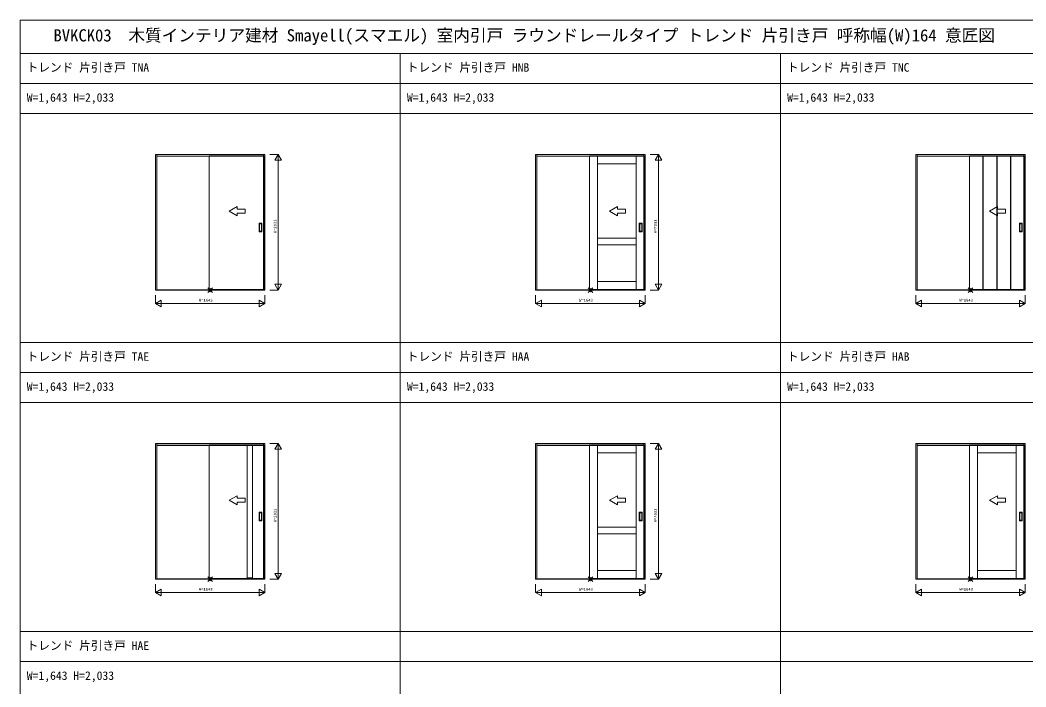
# Model space of a CAD drawing. Units: millimetres, scale not verified. Extents: x -14341 to 14341, y -10000 to 10000.
# Drawn here: x -14341 to 739, y 1 to 10000 of the extents above; entities that cross this region are included whole.
import ezdxf
from ezdxf.enums import TextEntityAlignment as Align

# ---------------------------------------------------------------- set-up
doc = ezdxf.new("R2010")
doc.units = ezdxf.units.MM
doc.header["$LTSCALE"] = 50
doc.layers.add('0-0_0', color=7, linetype='Continuous')
for name, color, linetype, lineweight in [('0-1_YKK_F1', 7, 'Continuous', 18), ('0-2_YKK_IN', 1, 'Continuous', 18), ('0-3_YKK_A1', 4, 'Continuous', 18), ('0-4_YKK_N1', 2, 'Continuous', 18)]:
    doc.layers.add(name, color=color, linetype=linetype, lineweight=lineweight)
doc.styles.add('ＭＳ ゴシック', font='')
doc.styles.get('ＭＳ ゴシック').set_extended_font_data('MS Gothic')

msp = doc.modelspace()

# ---------------------------------------------------------------- linework, layer by layer
at = {"layer": '0-1_YKK_F1'}
for p, q in [((-14340.51, -10000), (-14340.51, 10000)), ((-14340.51, 10000), (14340.51, 10000)), ((-14340.51, 9500), (14159.49, 9500)), ((-8640.51, -10000), (-8640.51, 9500)), ((-2940.51, -10000), (-2940.51, 9500)), ((-14340.51, 9050), (14159.49, 9050)), ((-14340.51, 8600), (14159.49, 8600)), ((-14340.51, 5165), (14159.49, 5165)), ((-14340.51, 4715), (14159.49, 4715)), ((-14340.51, 4265), (14159.49, 4265)), ((-14340.51, 830), (14159.49, 830)), ((-14340.51, 380), (14159.49, 380))]:
    msp.add_line(p, q, dxfattribs=at)
at = {"layer": '0-2_YKK_IN'}
for p, q in [((-11525.86, 5917.14), (-11455.15, 5987.86)), ((-11525.86, 5987.86), (-11455.15, 5917.14)), ((-5825.86, 5917.14), (-5755.15, 5987.86)), ((-5825.86, 5987.86), (-5755.15, 5917.14)), ((-125.86, 5917.14), (-55.15, 5987.86)), ((-125.86, 5987.86), (-55.15, 5917.14)), ((-11525.86, 1582.14), (-11455.15, 1652.86)), ((-11525.86, 1652.86), (-11455.15, 1582.14)), ((-5825.86, 1582.14), (-5755.15, 1652.86)), ((-5825.86, 1652.86), (-5755.15, 1582.14)), ((-125.86, 1582.14), (-55.15, 1652.86)), ((-125.86, 1652.86), (-55.15, 1582.14))]:
    msp.add_line(p, q, dxfattribs=at)
for centre in [(-11490.51, 5952.5), (-5790.51, 5952.5), (-90.51, 5952.5), (-11490.51, 1617.5), (-5790.51, 1617.5), (-90.51, 1617.5)]:
    msp.add_circle(centre, 25, dxfattribs=at)
at = {"layer": '0-3_YKK_A1'}
for p, q in [((-12312.01, 7985.5), (-10669.01, 7985.5)), ((-12312.01, 5952.5), (-12312.01, 7985.5)), ((-12292.01, 7985.5), (-12292.01, 7955.5)), ((-12292.01, 7961.5), (-10689.01, 7961.5)), ((-12292.01, 7958.5), (-10689.01, 7958.5)), ((-12292.01, 5956.5), (-12292.01, 7955.5)), ((-10689.01, 7985.5), (-10689.01, 7955.5)), ((-10689.01, 5956.5), (-10689.01, 7955.5)), ((-10685.51, 5960.5), (-10685.51, 7964.5)), ((-10669.01, 5952.5), (-10669.01, 7985.5)), ((-6612.01, 7985.5), (-4969.01, 7985.5)), ((-6612.01, 5952.5), (-6612.01, 7985.5)), ((-6592.01, 7985.5), (-6592.01, 7955.5)), ((-6592.01, 7961.5), (-4989.01, 7961.5)), ((-6592.01, 7958.5), (-4989.01, 7958.5)), ((-6592.01, 5956.5), (-6592.01, 7955.5)), ((-4989.01, 7985.5), (-4989.01, 7955.5)), ((-4989.01, 5956.5), (-4989.01, 7955.5)), ((-4969.01, 5952.5), (-4969.01, 7985.5)), ((-912.01, 7985.5), (730.99, 7985.5)), ((-912.01, 5952.5), (-912.01, 7985.5)), ((-892.01, 7985.5), (-892.01, 7955.5)), ((-892.01, 7961.5), (710.99, 7961.5)), ((-892.01, 7958.5), (710.99, 7958.5)), ((-892.01, 5956.5), (-892.01, 7955.5)), ((-105.51, 5960.5), (-105.51, 7964.5)), ((95.49, 5960.5), (95.49, 7964.5)), ((99.49, 5960.5), (99.49, 7964.5)), ((302.49, 5960.5), (302.49, 7964.5)), ((306.49, 5960.5), (306.49, 7964.5)), ((509.49, 5960.5), (509.49, 7964.5)), ((513.49, 5960.5), (513.49, 7964.5)), ((710.99, 7985.5), (710.99, 7955.5)), ((710.99, 5956.5), (710.99, 7955.5)), ((730.99, 5952.5), (730.99, 7985.5)), ((-11204.49, 7134.22), (-11084.49, 7203.5)), ((-11204.49, 7134.22), (-11084.49, 7064.94)), ((-11084.49, 7164.22), (-11084.49, 7203.5)), ((-11084.49, 7064.94), (-11084.49, 7104.22)), ((-5504.49, 7134.22), (-5384.49, 7203.5)), ((-5504.49, 7134.22), (-5384.49, 7064.94)), ((-5384.49, 7164.22), (-5384.49, 7203.5)), ((-5384.49, 7064.94), (-5384.49, 7104.22)), ((195.51, 7134.22), (315.51, 7203.5)), ((195.51, 7134.22), (315.51, 7064.94)), ((315.51, 7164.22), (315.51, 7203.5)), ((315.51, 7064.94), (315.51, 7104.22)), ((-10756.51, 6826.5), (-10756.51, 6954.5)), ((-10755.51, 6955.5), (-10715.51, 6955.5)), ((-10750.51, 6944.5), (-10750.51, 6836.5)), ((-10721.51, 6945.5), (-10749.51, 6945.5)), ((-10720.51, 6836.5), (-10720.51, 6944.5)), ((-10714.51, 6826.5), (-10714.51, 6954.5)), ((-5056.51, 6826.5), (-5056.51, 6954.5)), ((-5055.51, 6955.5), (-5015.51, 6955.5)), ((-5050.51, 6944.5), (-5050.51, 6836.5)), ((-5021.51, 6945.5), (-5049.51, 6945.5)), ((-5020.51, 6836.5), (-5020.51, 6944.5)), ((-5014.51, 6826.5), (-5014.51, 6954.5)), ((643.49, 6826.5), (643.49, 6954.5)), ((644.49, 6955.5), (684.49, 6955.5)), ((649.49, 6944.5), (649.49, 6836.5)), ((678.49, 6945.5), (650.49, 6945.5)), ((679.49, 6836.5), (679.49, 6944.5)), ((685.49, 6826.5), (685.49, 6954.5)), ((-10755.51, 6825.5), (-10715.51, 6825.5)), ((-10749.51, 6835.5), (-10721.51, 6835.5)), ((-5055.51, 6825.5), (-5015.51, 6825.5)), ((-5049.51, 6835.5), (-5021.51, 6835.5)), ((644.49, 6825.5), (684.49, 6825.5)), ((650.49, 6835.5), (678.49, 6835.5)), ((-10669.01, 5952.5), (-12312.01, 5952.5)), ((-12292.01, 5952.5), (-12292.01, 5956.5)), ((-10689.01, 5956.5), (-12292.01, 5956.5)), ((-11505.51, 5960.5), (-10685.51, 5960.5)), ((-10689.01, 5952.5), (-10689.01, 5956.5)), ((-4969.01, 5952.5), (-6612.01, 5952.5)), ((-6592.01, 5952.5), (-6592.01, 5956.5)), ((-4989.01, 5956.5), (-6592.01, 5956.5)), ((-4989.01, 5952.5), (-4989.01, 5956.5)), ((730.99, 5952.5), (-912.01, 5952.5)), ((-892.01, 5952.5), (-892.01, 5956.5)), ((710.99, 5956.5), (-892.01, 5956.5)), ((714.49, 5960.5), (-105.51, 5960.5)), ((710.99, 5952.5), (710.99, 5956.5)), ((-12312.01, 3650.5), (-10669.01, 3650.5)), ((-12312.01, 1617.5), (-12312.01, 3650.5)), ((-12292.01, 3650.5), (-12292.01, 3620.5)), ((-12292.01, 3626.5), (-10689.01, 3626.5)), ((-12292.01, 3623.5), (-10689.01, 3623.5)), ((-12292.01, 1621.5), (-12292.01, 3620.5)), ((-11505.51, 3629.5), (-10935.51, 3629.5)), ((-11505.51, 3629.5), (-11505.51, 1625.5)), ((-10935.51, 1625.5), (-10935.51, 3629.5)), ((-10855.51, 1625.5), (-10855.51, 3629.5)), ((-10689.01, 3650.5), (-10689.01, 3620.5)), ((-10689.01, 1621.5), (-10689.01, 3620.5)), ((-10669.01, 1617.5), (-10669.01, 3650.5)), ((-6612.01, 3650.5), (-4969.01, 3650.5)), ((-6612.01, 1617.5), (-6612.01, 3650.5)), ((-6592.01, 3650.5), (-6592.01, 3620.5)), ((-6592.01, 3626.5), (-4989.01, 3626.5)), ((-6592.01, 3623.5), (-4989.01, 3623.5)), ((-6592.01, 1621.5), (-6592.01, 3620.5)), ((-4989.01, 3650.5), (-4989.01, 3620.5)), ((-4989.01, 1621.5), (-4989.01, 3620.5)), ((-4969.01, 1617.5), (-4969.01, 3650.5)), ((-912.01, 3650.5), (730.99, 3650.5)), ((-912.01, 1617.5), (-912.01, 3650.5)), ((-892.01, 3650.5), (-892.01, 3620.5)), ((-892.01, 3626.5), (710.99, 3626.5)), ((-892.01, 3623.5), (710.99, 3623.5)), ((-892.01, 1621.5), (-892.01, 3620.5)), ((710.99, 3650.5), (710.99, 3620.5)), ((710.99, 1621.5), (710.99, 3620.5)), ((730.99, 1617.5), (730.99, 3650.5)), ((-11204.49, 2799.22), (-11084.49, 2868.5)), ((-11084.49, 2829.22), (-11084.49, 2868.5)), ((-5504.49, 2799.22), (-5384.49, 2868.5)), ((-5384.49, 2829.22), (-5384.49, 2868.5)), ((195.51, 2799.22), (315.51, 2868.5)), ((315.51, 2829.22), (315.51, 2868.5)), ((-11204.49, 2799.22), (-11084.49, 2729.94)), ((-11084.49, 2729.94), (-11084.49, 2769.22)), ((-5504.49, 2799.22), (-5384.49, 2729.94)), ((-5384.49, 2729.94), (-5384.49, 2769.22)), ((195.51, 2799.22), (315.51, 2729.94)), ((315.51, 2729.94), (315.51, 2769.22)), ((-10756.51, 2491.5), (-10756.51, 2619.5)), ((-10755.51, 2620.5), (-10715.51, 2620.5)), ((-10750.51, 2609.5), (-10750.51, 2501.5)), ((-10721.51, 2610.5), (-10749.51, 2610.5)), ((-10720.51, 2501.5), (-10720.51, 2609.5)), ((-10714.51, 2491.5), (-10714.51, 2619.5)), ((-5056.51, 2491.5), (-5056.51, 2619.5)), ((-5055.51, 2620.5), (-5015.51, 2620.5)), ((-5050.51, 2609.5), (-5050.51, 2501.5)), ((-5021.51, 2610.5), (-5049.51, 2610.5)), ((-5020.51, 2501.5), (-5020.51, 2609.5)), ((-5014.51, 2491.5), (-5014.51, 2619.5)), ((643.49, 2491.5), (643.49, 2619.5)), ((644.49, 2620.5), (684.49, 2620.5)), ((649.49, 2609.5), (649.49, 2501.5)), ((678.49, 2610.5), (650.49, 2610.5)), ((679.49, 2501.5), (679.49, 2609.5)), ((685.49, 2491.5), (685.49, 2619.5)), ((-10755.51, 2490.5), (-10715.51, 2490.5)), ((-10749.51, 2500.5), (-10721.51, 2500.5)), ((-5055.51, 2490.5), (-5015.51, 2490.5)), ((-5049.51, 2500.5), (-5021.51, 2500.5)), ((644.49, 2490.5), (684.49, 2490.5)), ((650.49, 2500.5), (678.49, 2500.5)), ((-10669.01, 1617.5), (-12312.01, 1617.5)), ((-12292.01, 1617.5), (-12292.01, 1621.5)), ((-10689.01, 1621.5), (-12292.01, 1621.5)), ((-10685.51, 1625.5), (-11505.51, 1625.5)), ((-10689.01, 1617.5), (-10689.01, 1621.5)), ((-4969.01, 1617.5), (-6612.01, 1617.5)), ((-6592.01, 1617.5), (-6592.01, 1621.5)), ((-4989.01, 1621.5), (-6592.01, 1621.5)), ((-4989.01, 1617.5), (-4989.01, 1621.5)), ((730.99, 1617.5), (-912.01, 1617.5)), ((-892.01, 1617.5), (-892.01, 1621.5)), ((710.99, 1621.5), (-892.01, 1621.5)), ((710.99, 1617.5), (710.99, 1621.5))]:
    msp.add_line(p, q, dxfattribs=at)
for points in [[(-10685.51, 7964.5), (-11505.51, 7964.5), (-11505.51, 5960.5)], [(-11505.51, 7958.5), (-11505.51, 5960.5), (-10685.51, 5960.5)], [(-5805.51, 7947.5), (-5805.51, 5960.5), (-4985.51, 5960.5)], [(-105.51, 7964.5), (714.49, 7964.5), (714.49, 5960.5)], [(-105.51, 7958.5), (-105.51, 5960.5), (714.49, 5960.5)], [(-11084.49, 7164.22), (-10964.49, 7164.22), (-10964.49, 7104.22), (-11084.49, 7104.22)], [(-5384.49, 7164.22), (-5264.49, 7164.22), (-5264.49, 7104.22), (-5384.49, 7104.22)], [(315.51, 7164.22), (435.51, 7164.22), (435.51, 7104.22), (315.51, 7104.22)], [(-10855.51, 3629.5), (-10685.51, 3629.5), (-10685.51, 1625.5)], [(-11505.51, 3612.5), (-11505.51, 1625.5), (-10685.51, 1625.5)], [(-5805.51, 3612.5), (-5805.51, 1625.5), (-4985.51, 1625.5)], [(-105.51, 3612.5), (-105.51, 1625.5), (714.49, 1625.5)], [(-11084.49, 2829.22), (-10964.49, 2829.22), (-10964.49, 2769.22), (-11084.49, 2769.22)], [(-5384.49, 2829.22), (-5264.49, 2829.22), (-5264.49, 2769.22), (-5384.49, 2769.22)], [(315.51, 2829.22), (435.51, 2829.22), (435.51, 2769.22), (315.51, 2769.22)]]:
    msp.add_lwpolyline(points, dxfattribs=at)
for points in [[(-5805.51, 5960.5), (-5685.51, 5960.5), (-5685.51, 7964.5), (-5805.51, 7964.5)], [(-5685.51, 7844.5), (-5105.51, 7844.5), (-5105.51, 7964.5), (-5685.51, 7964.5)], [(-5105.51, 5960.5), (-4985.51, 5960.5), (-4985.51, 7964.5), (-5105.51, 7964.5)], [(-5685.51, 6630.5), (-5105.51, 6630.5), (-5105.51, 6730.5), (-5685.51, 6730.5)], [(-5685.51, 5960.5), (-5105.51, 5960.5), (-5105.51, 6080.5), (-5685.51, 6080.5)], [(-10935.51, 3629), (-10855.51, 3629), (-10855.51, 3619), (-10935.51, 3619)], [(-5805.51, 1625.5), (-5685.51, 1625.5), (-5685.51, 3629.5), (-5805.51, 3629.5)], [(-5685.51, 3509.5), (-5105.51, 3509.5), (-5105.51, 3629.5), (-5685.51, 3629.5)], [(-5105.51, 1625.5), (-4985.51, 1625.5), (-4985.51, 3629.5), (-5105.51, 3629.5)], [(-105.51, 1625.5), (14.49, 1625.5), (14.49, 3629.5), (-105.51, 3629.5)], [(14.49, 3509.5), (594.49, 3509.5), (594.49, 3629.5), (14.49, 3629.5)], [(594.49, 1625.5), (714.49, 1625.5), (714.49, 3629.5), (594.49, 3629.5)], [(-5685.51, 2295.5), (-5105.51, 2295.5), (-5105.51, 2395.5), (-5685.51, 2395.5)], [(-5685.51, 1625.5), (-5105.51, 1625.5), (-5105.51, 1745.5), (-5685.51, 1745.5)], [(14.49, 1625.5), (594.49, 1625.5), (594.49, 1745.5), (14.49, 1745.5)], [(-10935.51, 1626), (-10855.51, 1626), (-10855.51, 1636), (-10935.51, 1636)]]:
    msp.add_lwpolyline(points, close=True, dxfattribs=at)
for centre, start, end in [((-10755.51, 6954.5), 90, 180), ((-10749.51, 6944.5), 90, 180), ((-10721.51, 6944.5), 360, 90), ((-10715.51, 6954.5), 0, 90), ((-5055.51, 6954.5), 90, 180), ((-5049.51, 6944.5), 90, 180), ((-5021.51, 6944.5), 360, 90), ((-5015.51, 6954.5), 0, 90), ((644.49, 6954.5), 90, 180), ((650.49, 6944.5), 90, 180), ((678.49, 6944.5), 360, 90), ((684.49, 6954.5), 0, 90), ((-10755.51, 6826.5), 180, 270), ((-10749.51, 6836.5), 180, 270), ((-10721.51, 6836.5), 270, 360), ((-10715.51, 6826.5), 270, 0), ((-5055.51, 6826.5), 180, 270), ((-5049.51, 6836.5), 180, 270), ((-5021.51, 6836.5), 270, 360), ((-5015.51, 6826.5), 270, 0), ((644.49, 6826.5), 180, 270), ((650.49, 6836.5), 180, 270), ((678.49, 6836.5), 270, 360), ((684.49, 6826.5), 270, 0), ((-10755.51, 2619.5), 90, 180), ((-10749.51, 2609.5), 90, 180), ((-10721.51, 2609.5), 360, 90), ((-10715.51, 2619.5), 0, 90), ((-5055.51, 2619.5), 90, 180), ((-5049.51, 2609.5), 90, 180), ((-5021.51, 2609.5), 360, 90), ((-5015.51, 2619.5), 0, 90), ((644.49, 2619.5), 90, 180), ((650.49, 2609.5), 90, 180), ((678.49, 2609.5), 360, 90), ((684.49, 2619.5), 0, 90), ((-10755.51, 2491.5), 180, 270), ((-10749.51, 2501.5), 180, 270), ((-10721.51, 2501.5), 270, 360), ((-10715.51, 2491.5), 270, 0), ((-5055.51, 2491.5), 180, 270), ((-5049.51, 2501.5), 180, 270), ((-5021.51, 2501.5), 270, 360), ((-5015.51, 2491.5), 270, 0), ((644.49, 2491.5), 180, 270), ((650.49, 2501.5), 180, 270), ((678.49, 2501.5), 270, 360), ((684.49, 2491.5), 270, 0)]:
    msp.add_arc(centre, 1, start, end, dxfattribs=at)
at = {"layer": '0-4_YKK_N1'}
for p, q in [((-10594.01, 7985.5), (-10469.01, 7985.5)), ((-10519.01, 7898.9), (-10419.01, 7898.9)), ((-10469.01, 7985.5), (-10469.01, 5952.5)), ((-4894.01, 7985.5), (-4769.01, 7985.5)), ((-4819.01, 7898.9), (-4719.01, 7898.9)), ((-4769.01, 7985.5), (-4769.01, 5952.5)), ((-10519.01, 6039.1), (-10419.01, 6039.1)), ((-4819.01, 6039.1), (-4719.01, 6039.1)), ((-10594.01, 5952.5), (-10469.01, 5952.5)), ((-4894.01, 5952.5), (-4769.01, 5952.5)), ((-12312.01, 5752.5), (-12225.41, 5802.5)), ((-12312.01, 5752.5), (-12225.41, 5702.5)), ((-12225.41, 5802.5), (-12225.41, 5702.5)), ((-10755.61, 5802.5), (-10669.01, 5752.5)), ((-10669.01, 5877.5), (-10669.01, 5752.5)), ((-6612.01, 5752.5), (-6525.41, 5802.5)), ((-6612.01, 5752.5), (-6525.41, 5702.5)), ((-6525.41, 5802.5), (-6525.41, 5702.5)), ((-5055.61, 5802.5), (-4969.01, 5752.5)), ((-4969.01, 5877.5), (-4969.01, 5752.5)), ((-912.01, 5752.5), (-825.41, 5802.5)), ((-912.01, 5752.5), (-825.41, 5702.5)), ((-825.41, 5802.5), (-825.41, 5702.5)), ((644.39, 5802.5), (730.99, 5752.5)), ((730.99, 5877.5), (730.99, 5752.5)), ((-10594.01, 3650.5), (-10469.01, 3650.5)), ((-10469.01, 3650.5), (-10469.01, 1617.5)), ((-4894.01, 3650.5), (-4769.01, 3650.5)), ((-4769.01, 3650.5), (-4769.01, 1617.5)), ((-10519.01, 3563.9), (-10419.01, 3563.9)), ((-4819.01, 3563.9), (-4719.01, 3563.9)), ((-10519.01, 1704.1), (-10419.01, 1704.1)), ((-4819.01, 1704.1), (-4719.01, 1704.1)), ((-10669.01, 1542.5), (-10669.01, 1417.5)), ((-10594.01, 1617.5), (-10469.01, 1617.5)), ((-4969.01, 1542.5), (-4969.01, 1417.5)), ((-4894.01, 1617.5), (-4769.01, 1617.5)), ((730.99, 1542.5), (730.99, 1417.5)), ((-12312.01, 1417.5), (-12225.41, 1467.5)), ((-12312.01, 1417.5), (-12225.41, 1367.5)), ((-12225.41, 1467.5), (-12225.41, 1367.5)), ((-10755.61, 1467.5), (-10669.01, 1417.5)), ((-6612.01, 1417.5), (-6525.41, 1467.5)), ((-6612.01, 1417.5), (-6525.41, 1367.5)), ((-6525.41, 1467.5), (-6525.41, 1367.5)), ((-5055.61, 1467.5), (-4969.01, 1417.5)), ((-912.01, 1417.5), (-825.41, 1467.5)), ((-912.01, 1417.5), (-825.41, 1367.5)), ((-825.41, 1467.5), (-825.41, 1367.5)), ((644.39, 1467.5), (730.99, 1417.5))]:
    msp.add_line(p, q, dxfattribs=at)
for points in [[(-10519.01, 7898.9), (-10469.01, 7985.5), (-10419.01, 7898.9)], [(-4819.01, 7898.9), (-4769.01, 7985.5), (-4719.01, 7898.9)], [(-10519.01, 6039.1), (-10469.01, 5952.5), (-10419.01, 6039.1)], [(-4819.01, 6039.1), (-4769.01, 5952.5), (-4719.01, 6039.1)], [(-12312.01, 5877.5), (-12312.01, 5752.5), (-10669.01, 5752.5)], [(-10755.61, 5802.5), (-10755.61, 5702.5), (-10669.01, 5752.5)], [(-6612.01, 5877.5), (-6612.01, 5752.5), (-4969.01, 5752.5)], [(-5055.61, 5802.5), (-5055.61, 5702.5), (-4969.01, 5752.5)], [(-912.01, 5877.5), (-912.01, 5752.5), (730.99, 5752.5)], [(644.39, 5802.5), (644.39, 5702.5), (730.99, 5752.5)], [(-10519.01, 3563.9), (-10469.01, 3650.5), (-10419.01, 3563.9)], [(-4819.01, 3563.9), (-4769.01, 3650.5), (-4719.01, 3563.9)], [(-10519.01, 1704.1), (-10469.01, 1617.5), (-10419.01, 1704.1)], [(-4819.01, 1704.1), (-4769.01, 1617.5), (-4719.01, 1704.1)], [(-12312.01, 1542.5), (-12312.01, 1417.5), (-10669.01, 1417.5)], [(-6612.01, 1542.5), (-6612.01, 1417.5), (-4969.01, 1417.5)], [(-912.01, 1542.5), (-912.01, 1417.5), (730.99, 1417.5)], [(-10755.61, 1467.5), (-10755.61, 1367.5), (-10669.01, 1417.5)], [(-5055.61, 1467.5), (-5055.61, 1367.5), (-4969.01, 1417.5)], [(644.39, 1467.5), (644.39, 1367.5), (730.99, 1417.5)]]:
    msp.add_lwpolyline(points, dxfattribs=at)

# ---------------------------------------------------------------- texts
at = {"layer": '0-0_0', "style": 'ＭＳ ゴシック'}
for s, height, p in [('BVKCK03  木質インテリア建材 Smayell(スマエル) 室内引戸 ラウンドレールタイプ トレンド 片引き戸 呼称幅(W)164 意匠図', 183.3, (-13840.51, 9625)), ('トレンド 片引き戸 TNA', 128.3, (-14242.51, 9187.5)), ('トレンド 片引き戸 HNB', 128.3, (-8542.51, 9187.5)), ('トレンド 片引き戸 TNC', 128.3, (-2842.51, 9187.5)), ('W=1,643 H=2,033', 128.3, (-14240.51, 8737.5)), ('W=1,643 H=2,033', 128.3, (-8540.51, 8737.5)), ('W=1,643 H=2,033', 128.3, (-2840.51, 8737.5)), ('トレンド 片引き戸 TAE', 128.3, (-14242.51, 4852.5)), ('トレンド 片引き戸 HAA', 128.3, (-8542.51, 4852.5)), ('トレンド 片引き戸 HAB', 128.3, (-2842.51, 4852.5)), ('W=1,643 H=2,033', 128.3, (-14240.51, 4402.5)), ('W=1,643 H=2,033', 128.3, (-8540.51, 4402.5)), ('W=1,643 H=2,033', 128.3, (-2840.51, 4402.5)), ('トレンド 片引き戸 HAE', 128.3, (-14242.51, 517.5)), ('W=1,643 H=2,033', 128.3, (-14240.51, 67.5))]:
    msp.add_text(s, height=height, dxfattribs=at).set_placement(p, align=Align.BOTTOM_LEFT)
at = {"layer": '0-4_YKK_N1', "color": 7, "style": 'ＭＳ ゴシック'}
for p in [(-10481.01, 6804), (-4781.01, 6804), (-10481.01, 2469), (-4781.01, 2469)]:
    msp.add_text('H=2033', height=43.99, rotation=90, dxfattribs=at).set_placement(p, align=Align.BOTTOM_LEFT)
for p in [(-11660.51, 5764.5), (-5960.51, 5764.5), (-260.51, 5764.5), (-11660.51, 1429.5), (-5960.51, 1429.5), (-260.51, 1429.5)]:
    msp.add_text('W=1643', height=43.99, dxfattribs=at).set_placement(p, align=Align.BOTTOM_LEFT)

doc.saveas('drawing.dxf')
